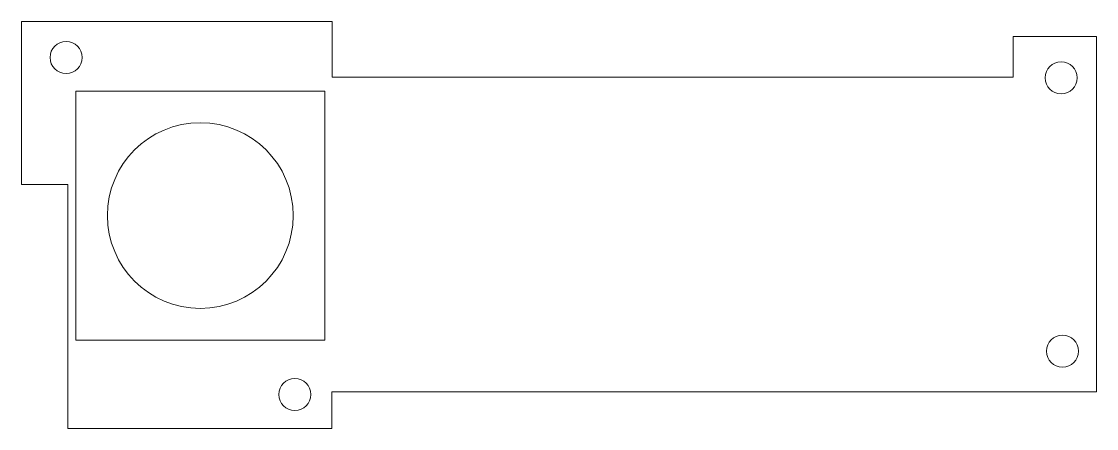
# Model space of a CAD drawing. Header units: millimetres. Extents: x 0 to 67, y 0 to 25.4.
import ezdxf

# ---------------------------------------------------------------- set-up
doc = ezdxf.new("R2010")
doc.units = ezdxf.units.MM
doc.layers.get('0').update_dxf_attribs({"linetype": 'CONTINUOUS', "lineweight": 0})

msp = doc.modelspace()

# ---------------------------------------------------------------- linework, layer by layer
for p, q in [((19.36, 25.4), (0, 25.4)), ((0, 25.4), (0, 15.22)), ((19.36, 21.92), (19.36, 25.4)), ((66.98, 24.46), (61.79, 24.46)), ((61.79, 24.46), (61.79, 21.92)), ((66.98, 2.3), (66.98, 24.46)), ((61.79, 21.92), (19.36, 21.92)), ((3.39, 21.06), (18.89, 21.06)), ((3.39, 5.52), (3.39, 21.06)), ((18.89, 21.06), (18.89, 5.52)), ((0, 15.22), (2.88, 15.22)), ((2.88, 15.22), (2.88, 0)), ((18.89, 5.52), (3.39, 5.52)), ((19.34, 0), (19.34, 2.3)), ((19.34, 2.3), (66.98, 2.3)), ((2.88, 0), (19.34, 0))]:
    msp.add_line(p, q)
for centre, radius in [((2.78, 23.15), 1), ((64.78, 21.88), 1), ((11.14, 13.29), 5.79), ((64.86, 4.83), 1), ((17.03, 2.12), 1)]:
    msp.add_circle(centre, radius)

doc.saveas('drawing.dxf')
